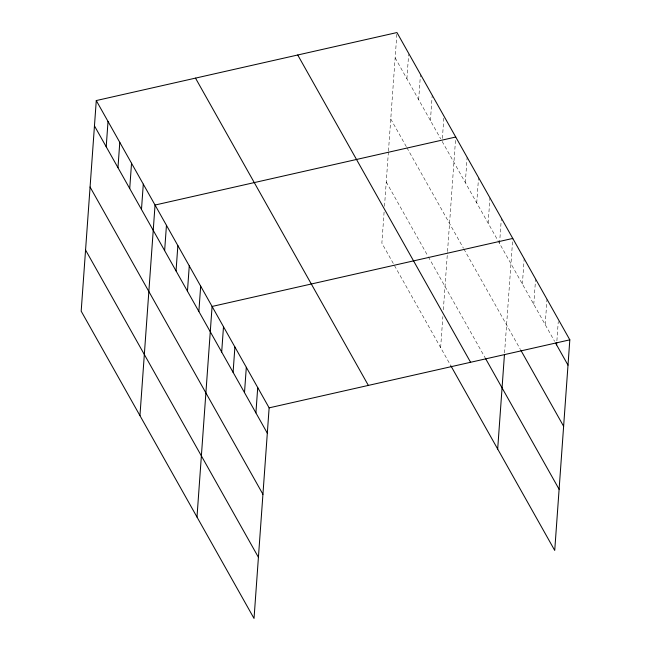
<?xml version="1.0" encoding="UTF-8"?>
<svg xmlns="http://www.w3.org/2000/svg" width="651" height="651" viewBox="0 0 651 651"><rect width="100%" height="100%" fill="white"/><g stroke="black" fill="none" stroke-linecap="round" stroke-linejoin="round"><path stroke-width="0.49" stroke-dasharray="3.25 2.44" d="M384.09 212.088L381.868 243.149L451.053 366.147M384.505 206.269L388.395 152.008M388.468 151.008L396.964 32.55M406.899 78.763L408.641 54.456M418.658 99.66L420.473 74.344M430.409 120.557L432.223 95.241M442.379 138.411L443.909 117.147M440.637 347.626L442.867 316.565M443.347 309.778L447.457 252.482M447.53 251.489L455.659 138.045M465.327 182.63L467.141 157.314M476.735 202.909L478.55 177.593M488.144 223.187L489.959 197.871M499.553 243.466L501.368 218.15M504.574 352.891L512.776 238.437M522.371 284.031L524.185 258.716M533.779 304.31L535.594 278.994M545.188 324.597L547.003 299.281M556.89 340.823L558.265 321.586M395.149 57.866L440.694 138.834M442.167 141.446L554.611 341.352M390.763 119.011L406.436 146.866M406.924 147.736L463.422 248.177M463.919 249.056L520.466 349.587M386.246 182.003L427.878 256.006M428.366 256.876L485.198 357.912"/><path stroke-width="0.98" d="M96.275 100.563L81.18 311.162L254.036 618.45L269.132 407.851L96.275 100.563L396.964 32.55L569.82 339.838L554.725 550.437L451.053 366.147M106.211 146.776L108.025 121.46M117.969 167.673L119.784 142.357M129.72 188.562L131.535 163.246M141.479 209.459L143.293 184.143M139.949 415.639L155.044 205.041L455.733 137.027M164.638 250.635L166.453 225.319M176.047 270.922L177.861 245.606M187.455 291.2L189.27 265.885M198.864 311.479L200.679 286.163M196.993 517.04L212.088 306.45L512.776 238.437M221.682 352.045L223.496 326.729M233.091 372.323L234.905 347.007M244.499 392.61L246.314 367.294M255.908 412.889L257.723 387.573M497.681 449.035L504.427 354.893M556.597 344.875L556.743 342.849M269.132 407.851L569.82 339.838M555.604 343.11L568.006 365.154M520.963 350.466L563.628 426.299M485.695 358.791L559.111 489.292M297.735 54.993L470.592 362.281M195.503 78.12L368.36 385.408M94.46 125.879L267.317 433.167M90.074 187.024L262.939 494.312M85.558 250.017L258.423 557.305"/></g></svg>
